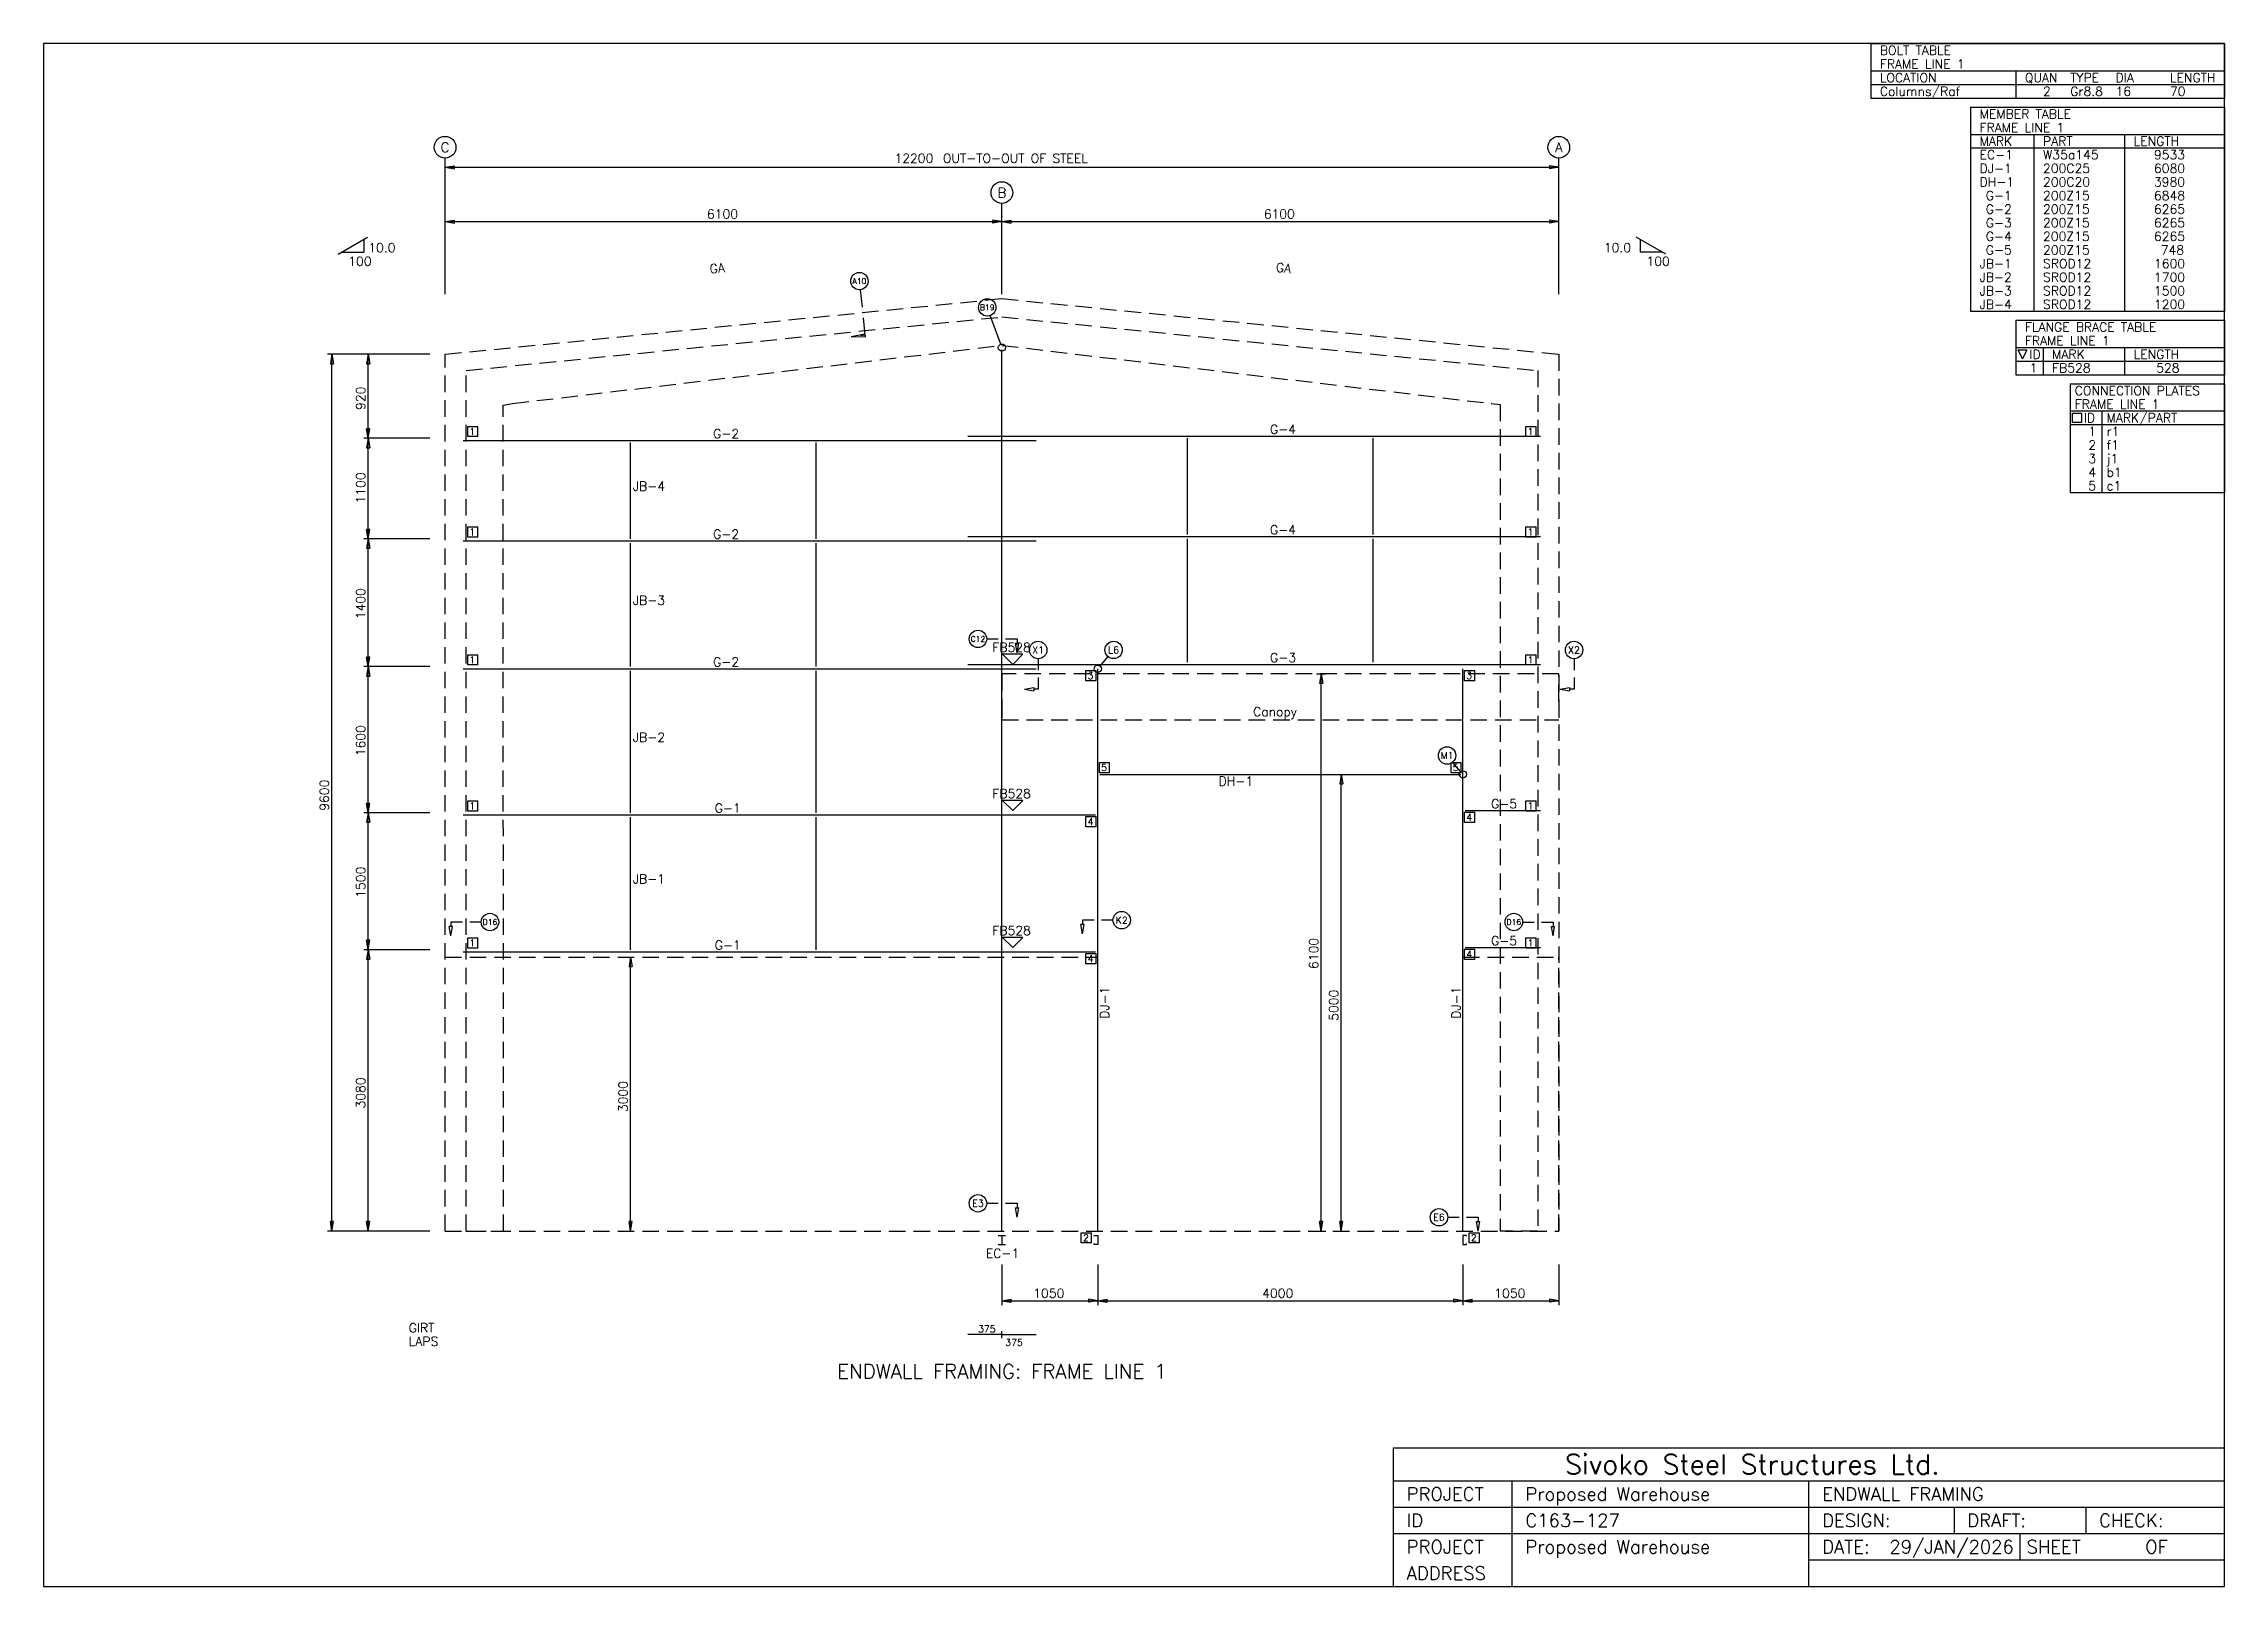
# Model space of a CAD drawing. Extents: x 0 to 23889, y 0 to 16893.
import ezdxf
from ezdxf.enums import TextEntityAlignment as Align

# ---------------------------------------------------------------- set-up
doc = ezdxf.new("R2010")
doc.units = 0
doc.linetypes.add('CONTIN', pattern=[0])
doc.linetypes.add('DASHED', pattern=[270.16, 180.59, -89.57])
doc.layers.get('0').update_dxf_attribs({"linetype": 'CONTIN'})
for name, color, linetype in [('1', 7, 'CONTIN'), ('10', 10, 'CONTIN'), ('11', 7, 'CONTIN'), ('12', 6, 'CONTIN'), ('13', 1, 'CONTIN'), ('14', 7, 'CONTIN'), ('15', 7, 'CONTIN'), ('2', 6, 'CONTIN'), ('22', 7, 'CONTIN'), ('26', 7, 'CONTIN'), ('3', 7, 'CONTIN'), ('4', 7, 'CONTIN'), ('5', 5, 'DASHED'), ('7', 7, 'CONTIN')]:
    doc.layers.add(name, color=color, linetype=linetype)
doc.styles.add('SIMPLEX', font='SIMPLEX')

# ---------------------------------------------------------------- blocks, each defined once
blk = doc.blocks.new('WCOL')
for p, q in [((-10.2, 0), (10.2, 0)), ((0, 0), (0, -25.4)), ((-10.2, -25.4), (10.2, -25.4))]:
    blk.add_line(p, q)
blk = doc.blocks.new('CCOL')
for p, q in [((10.2, 0), (0, 0)), ((0, 0), (0, -25.4)), ((10.2, -2.5), (10.2, 0)), ((0, -25.4), (10.2, -25.4)), ((10.2, -25.4), (10.2, -22.9))]:
    blk.add_line(p, q)
blk = doc.blocks.new('MARKER')
for p, q in [((25.4, 25.4), (-25.4, 25.4)), ((-25.4, 25.4), (0, 0)), ((0, 0), (25.4, 25.4))]:
    blk.add_line(p, q)
blk = doc.blocks.new('ARROW')
for p, q in [((0, 0), (-103, 17)), ((-103, 17), (-103, -17)), ((0, 0), (-103, -17))]:
    blk.add_line(p, q)
blk = doc.blocks.new('ARROWP')
for p, q in [((0, 0), (-103, 17)), ((-103, 17), (-103, -17)), ((0, 0), (-103, -17))]:
    blk.add_line(p, q)
blk = doc.blocks.new('CUTSEC')
at = {"layer": '7'}
for p, q in [((-167, 0), (-40, 0)), ((40, 0), (167, 0)), ((167, 0), (167, 48))]:
    blk.add_line(p, q, dxfattribs=at)
at = {"layer": '7', "rotation": 90}
blk.add_blockref('ARROWP', (167, 151), dxfattribs=at)
blk = doc.blocks.new('EW1FRM')
at = {"layer": '1'}
for p, q in [((200, 8656.16309), (6475.00049, 8656.16309)), ((2033.3335, 7580), (2033.3335, 8632.3252)), ((4066.66699, 7580), (4066.66699, 8632.3252)), ((5724.99951, 8703.83789), (12000, 8703.83789)), ((8133.33398, 7627.6748), (8133.33398, 8680)), ((10166.667, 7627.6748), (10166.667, 8680)), ((200, 7556.1626), (6475.00049, 7556.1626)), ((2033.3335, 6180), (2033.3335, 7532.3252)), ((4066.66699, 6180), (4066.66699, 7532.3252)), ((5724.99951, 7603.8374), (12000, 7603.8374)), ((8133.33398, 6227.67432), (8133.33398, 7580)), ((10166.667, 6227.67432), (10166.667, 7580)), ((200, 6156.1626), (6475.00049, 6156.1626)), ((2033.3335, 4580), (2033.3335, 6132.3252)), ((4066.66699, 4580), (4066.66699, 6132.3252)), ((5724.99951, 6203.83691), (12000, 6203.83691)), ((7150, 0), (7150, 6156.1626)), ((11150, 0), (11150, 6156.1626)), ((7173.8374, 5000), (11126.1621, 5000)), ((200, 4556.1626), (7126.1626, 4556.1626)), ((11173.8369, 4603.83691), (12000, 4603.83691)), ((2033.3335, 3080), (2033.3335, 4532.3252)), ((4066.66699, 3080), (4066.66699, 4532.3252)), ((200, 3056.16235), (7126.1626, 3056.16235)), ((11173.8369, 3103.8374), (12000, 3103.8374))]:
    blk.add_line(p, q, dxfattribs=at)
at = {"layer": '12'}
for p, q in [((0, 10257.6748), (0, 11747.5156)), ((12200, 10257.6748), (12200, 11747.5156)), ((6100, 10257.6748), (6100, 11250.9023)), ((-889.9317, 9600), (-1287.2227, 9600)), ((-166.8622, 9600), (-889.9317, 9600)), ((-842.25677, 9600), (-842.25677, 9600)), ((-166.8622, 8680), (-889.9317, 8680)), ((-842.2569, 8680), (-842.2569, 8680)), ((-842.25677, 8680), (-842.25677, 8680)), ((-166.8622, 7580), (-889.9317, 7580)), ((-842.2569, 7580), (-842.2569, 7580)), ((-842.25677, 7580), (-842.25677, 7580)), ((-166.8622, 6180), (-889.9317, 6180)), ((-842.2569, 6180), (-842.2569, 6180)), ((-842.25677, 6180), (-842.25677, 6180)), ((9547.29199, 6100), (9646.61426, 6100)), ((-166.8622, 4580), (-889.9317, 4580)), ((-842.2569, 4580), (-842.2569, 4580)), ((-842.25677, 4580), (-842.25677, 4580)), ((-166.8622, 3080), (-889.9317, 3080)), ((-842.2569, 3080), (-842.2569, 3080)), ((-842.25671, 3080), (-842.25671, 3080)), ((-889.9317, 0), (-1287.2227, 0)), ((-166.8622, 0), (-889.9317, 0)), ((-842.2569, 0), (-842.2569, 0)), ((9547.29199, 0), (9646.61426, 0))]:
    blk.add_line(p, q, dxfattribs=at)
at = {"layer": '13'}
for centre in [(0, 11866.7021), (12200, 11866.7021), (6100, 11370.0898)]:
    blk.add_circle(centre, 119.187294, dxfattribs=at)
at = {"layer": '2'}
for p, q in [((0, 11648.1924), (12200, 11648.1924)), ((0, 11052.2559), (12200, 11052.2559)), ((-1172.0641, 10694.6943), (-848.6441, 10881.4219)), ((-889.9317, 10857.584), (-889.9317, 10718.5313)), ((13372.0625, 10694.6943), (13048.6416, 10881.4219)), ((13089.9307, 10857.584), (13089.9307, 10718.5313)), ((-1130.7764, 10718.5313), (-889.9317, 10718.5313)), ((13330.7754, 10718.5313), (13089.9307, 10718.5313)), ((-1239.5479, 0), (-1239.5479, 9600)), ((-842.2569, 8680), (-842.25677, 9600)), ((-842.2569, 7580), (-842.25677, 8680)), ((-842.2569, 6180), (-842.25677, 7580)), ((-842.2569, 4580), (-842.25677, 6180)), ((9596.95313, 0), (9596.95313, 6100)), ((9818, 0), (9818, 5000)), ((-842.2569, 3080), (-842.25677, 4580)), ((-842.2569, 0), (-842.25671, 3080)), ((2033.3335, 0), (2033.3335, 3000)), ((6100, -366.50092), (6100, -811.46674)), ((7150, -366.50092), (7150, -811.46674)), ((7150, -366.50092), (7150, -811.46674)), ((11150, -366.50092), (11150, -811.46674)), ((11150, -366.50092), (11150, -811.46674)), ((12200, -366.50092), (12200, -811.46674)), ((6100, -763.79187), (7150, -763.79187)), ((7150, -763.79187), (11150, -763.79187)), ((11150, -763.79187), (12200, -763.79187)), ((6100, -1134.2656), (5724.99951, -1134.2656)), ((6100, -1171.5116), (6100, -1097.0197)), ((6100, -1171.5116), (6100, -1097.0197)), ((6100, -1134.2656), (6475.00049, -1134.2656))]:
    blk.add_line(p, q, dxfattribs=at)
at = {"layer": '3'}
for p, q in [((248.623032, 8698.62305), (248.623032, 8810.36133)), ((248.623032, 8810.36133), (360.361115, 8810.36133)), ((360.361115, 8698.62305), (248.623032, 8698.62305)), ((360.361115, 8698.62305), (360.361115, 8810.36133)), ((11839.6387, 8698.62305), (11839.6387, 8810.36133)), ((11839.6387, 8810.36133), (11951.377, 8810.36133)), ((11951.377, 8698.62305), (11839.6387, 8698.62305)), ((11951.377, 8698.62305), (11951.377, 8810.36133)), ((248.623032, 7598.62354), (248.623032, 7710.36084)), ((248.623032, 7710.36084), (360.361115, 7710.36084)), ((360.361115, 7598.62354), (360.361115, 7710.36084)), ((11839.6387, 7598.62354), (11839.6387, 7710.36084)), ((11839.6387, 7710.36084), (11951.377, 7710.36084)), ((11951.377, 7598.62354), (11951.377, 7710.36084)), ((360.361115, 7598.62354), (248.623032, 7598.62354)), ((11951.377, 7598.62354), (11839.6387, 7598.62354)), ((248.623032, 6198.62354), (248.623032, 6310.36084)), ((248.623032, 6310.36084), (360.361115, 6310.36084)), ((360.361115, 6198.62354), (360.361115, 6310.36084)), ((11839.6387, 6198.62354), (11839.6387, 6310.36084)), ((11839.6387, 6310.36084), (11951.377, 6310.36084)), ((11951.377, 6198.62354), (11951.377, 6310.36084)), ((360.361115, 6198.62354), (248.623032, 6198.62354)), ((7019.63818, 6025.80078), (7019.63818, 6137.53906)), ((7019.63818, 6137.53906), (7131.37646, 6137.53906)), ((7131.37646, 6025.80078), (7019.63818, 6025.80078)), ((7131.37646, 6025.80078), (7131.37646, 6137.53906)), ((11168.623, 6025.80078), (11168.623, 6137.53906)), ((11168.623, 6137.53906), (11280.3613, 6137.53906)), ((11280.3613, 6025.80078), (11168.623, 6025.80078)), ((11280.3613, 6025.80078), (11280.3613, 6137.53906)), ((11951.377, 6198.62354), (11839.6387, 6198.62354)), ((7168.62256, 5018.62354), (7168.62256, 5130.36133)), ((7168.62256, 5130.36133), (7280.36084, 5130.36133)), ((7280.36084, 5018.62354), (7168.62256, 5018.62354)), ((7280.36084, 5018.62354), (7280.36084, 5130.36133)), ((11019.6387, 5018.62354), (11019.6387, 5130.36133)), ((11019.6387, 5130.36133), (11131.377, 5130.36133)), ((11131.377, 5018.62354), (11019.6387, 5018.62354)), ((11131.377, 5018.62354), (11131.377, 5130.36133)), ((248.623032, 4598.62305), (248.623032, 4710.36084)), ((248.623032, 4710.36084), (360.361115, 4710.36084)), ((360.361115, 4598.62305), (248.623032, 4598.62305)), ((360.361115, 4598.62305), (360.361115, 4710.36084)), ((11168.623, 4473.47607), (11168.623, 4585.21387)), ((11168.623, 4585.21387), (11280.3613, 4585.21387)), ((11280.3613, 4473.47607), (11280.3613, 4585.21387)), ((11839.6387, 4598.62305), (11839.6387, 4710.36084)), ((11839.6387, 4710.36084), (11951.377, 4710.36084)), ((11951.377, 4598.62305), (11839.6387, 4598.62305)), ((11951.377, 4598.62305), (11951.377, 4710.36084)), ((7019.63818, 4425.80127), (7019.63818, 4537.53906)), ((7019.63818, 4537.53906), (7131.37646, 4537.53906)), ((7131.37646, 4425.80127), (7019.63818, 4425.80127)), ((7131.37646, 4425.80127), (7131.37646, 4537.53906)), ((11280.3613, 4473.47607), (11168.623, 4473.47607)), ((248.623032, 3098.6228), (248.623032, 3210.36084)), ((248.623032, 3210.36084), (360.361115, 3210.36084)), ((360.361115, 3098.6228), (360.361115, 3210.36084)), ((11839.6387, 3098.6228), (11839.6387, 3210.36084)), ((11839.6387, 3210.36084), (11951.377, 3210.36084)), ((11951.377, 3098.6228), (11951.377, 3210.36084)), ((360.361115, 3098.6228), (248.623032, 3098.6228)), ((7019.63818, 2925.80151), (7019.63818, 3037.53955)), ((7019.63818, 3037.53955), (7131.37646, 3037.53955)), ((7131.37646, 2925.80151), (7019.63818, 2925.80151)), ((7131.37646, 2925.80151), (7131.37646, 3037.53955)), ((11168.623, 2973.47607), (11168.623, 3085.2146)), ((11168.623, 3085.2146), (11280.3613, 3085.2146)), ((11280.3613, 2973.47607), (11168.623, 2973.47607)), ((11280.3613, 2973.47607), (11280.3613, 3085.2146)), ((11951.377, 3098.6228), (11839.6387, 3098.6228)), ((6969.97754, -130.3611), (6969.97754, -18.623011)), ((6969.97754, -18.623011), (7081.71582, -18.623011)), ((7081.71582, -130.3611), (6969.97754, -130.3611)), ((7081.71582, -130.3611), (7081.71582, -18.623011)), ((11218.2842, -130.3611), (11218.2842, -18.623011)), ((11218.2842, -18.623011), (11330.0225, -18.623011)), ((11330.0225, -130.3611), (11218.2842, -130.3611)), ((11330.0225, -130.3611), (11330.0225, -18.623011))]:
    blk.add_line(p, q, dxfattribs=at)
at = {"layer": '4'}
blk.add_line((6100, 0), (6100, 9649.06055), dxfattribs=at)
at = {"layer": '5'}
for p, q in [((0, 9600), (6100, 10210)), ((6100, 10210), (12200, 9600)), ((229.999939, 9422.00195), (6100, 10009.002)), ((6100, 10009.002), (11970, 9422.00195)), ((0, 0), (0, 9600)), ((738.599976, 9060.2998), (6099.3999, 9697.7998)), ((6099.3999, 9697.7998), (11461.4004, 9060.2998)), ((12200, 9600), (12200, 0)), ((230.000015, 0), (229.999939, 9422.00195)), ((11970, 9422.00195), (11970, 0)), ((635.799988, 9044.2998), (738.599976, 9060.2998)), ((641, 0), (635.799988, 9044.2998)), ((738.599976, 9060.2998), (738.599976, 9060.2998)), ((11461.4004, 9060.2998), (11461.2002, 9060.2998)), ((11461.2002, 9060.2998), (11559, 9049.2998)), ((11559, 9049.2998), (11559, 0)), ((6100, 6100), (6100, 5800)), ((12200, 6100), (6100, 6100)), ((12200, 5800), (12200, 6100)), ((6100, 5800), (6100, 5596.7998)), ((12200, 5800), (12200, 5596.7998)), ((6100, 5596.7998), (12200, 5596.7998)), ((0, 0), (0, 3000)), ((0, 3000), (7150, 3000)), ((11150, 3000), (12200, 3000)), ((12200, 0), (12200, 3000)), ((0, 0), (12200, 0)), ((230.000015, 0), (641, 0)), ((11970, 0), (11559, 0))]:
    blk.add_line(p, q, dxfattribs=at)
at = {"layer": '7'}
for p, q in [((6086.4126, 9710.23145), (5972.28271, 10023.834)), ((7175.53809, 6186.59668), (7262.36523, 6290.07178)), ((11124.4639, 5030.43555), (11037.6406, 5133.91504))]:
    blk.add_line(p, q, dxfattribs=at)
for centre, radius in [((4539.06445, 10401.2734), 95.349831), ((5939.67383, 10113.4346), 95.349831), ((6100, 9672.89746), 39.729095), ((5837.78809, 6483.37109), 95.349831), ((6497.29102, 6362.21191), 95.349831), ((7323.65674, 6363.11377), 95.349831), ((12367.291, 6362.21191), 95.349831), ((7150, 6156.1626), 39.729095), ((10976.3535, 5206.95947), 95.349831), ((11150, 5000), 39.729095), ((492.212006, 3383.37061), 95.349831), ((7412.21191, 3403.79175), 95.349831), ((11707.7881, 3383.37061), 95.349831), ((5837.78809, 303.370575), 95.349831), ((10887.7881, 150.970566), 95.349831)]:
    blk.add_circle(centre, radius, dxfattribs=at)
at = {"layer": '10', "yscale": 3.91034392, "zscale": 3.91034392}
for name, p, xscale in [('WCOL', (6100, -47.674915), 3.91034392), ('CCOL', (7150, -47.674915), -3.9103439), ('CCOL', (11150, -47.674915), 3.91034392)]:
    blk.add_blockref(name, p, dxfattribs=dict(at, xscale=xscale))
at = {"layer": '2'}
for p, rotation in [((0, 11648.1924), 180), ((0, 11052.2559), 180), ((6100, 11052.2559), 180), ((-1239.5479, 9600), 90), ((-842.25677, 9600), 90), ((-842.2569, 8680), 270), ((-842.25677, 8680), 90), ((-842.2569, 7580), 270), ((-842.25677, 7580), 90), ((-842.2569, 6180), 270), ((-842.25677, 6180), 90), ((9596.95313, 6100), 90), ((9818, 5000), 90), ((-842.2569, 4580), 270), ((-842.25677, 4580), 90), ((-842.2569, 3080), 270), ((-842.25671, 3080), 90), ((2033.3335, 3000), 90), ((-1239.5479, 0), 270), ((-842.2569, 0), 270), ((2033.3335, 0), 270), ((9596.95313, 0), 270), ((9818, 0), 270), ((6100, -763.79187), 180), ((7150, -763.79187), 180), ((11150, -763.79187), 180)]:
    blk.add_blockref('ARROW', p, dxfattribs=dict(at, rotation=rotation))
for p in [(12200, 11648.1924), (6100, 11052.2559), (12200, 11052.2559), (7150, -763.79187), (11150, -763.79187), (12200, -763.79187)]:
    blk.add_blockref('ARROW', p, dxfattribs=at)
at = {"layer": '3', "xscale": 4.39913704, "yscale": 4.39913704, "zscale": 4.39913704}
for p in [(6219.18701, 6203.83691), (6219.18701, 4603.83691), (6219.18701, 3103.8374)]:
    blk.add_blockref('MARKER', p, dxfattribs=at)
at = {"layer": '7', "xscale": 1.5, "yscale": -1, "zscale": -1, "rotation": -84.289}
blk.add_blockref('CUTSEC', (4573.46582, 10057.3467), dxfattribs=at)
at = {"layer": '7', "yscale": -1, "zscale": -1}
for p in [(6100, 6483.37109), (11970, 3383.37061), (6100, 303.370575), (11150, 150.970566)]:
    blk.add_blockref('CUTSEC', p, dxfattribs=at)
at = {"layer": '7', "yscale": -1, "zscale": -1, "rotation": -90}
for p in [(6497.29102, 6100), (12367.291, 6100)]:
    blk.add_blockref('CUTSEC', p, dxfattribs=at)
at = {"layer": '7', "xscale": -1, "yscale": -1, "zscale": -1}
for p in [(229.999985, 3383.37061), (7150, 3403.79175)]:
    blk.add_blockref('CUTSEC', p, dxfattribs=at)
at = {"layer": '11', "style": 'SIMPLEX'}
for s, height, p in [('12200', 99.3227387, (4923.02588, 11695.8672)), ('6100', 99.3227387, (2868.73608, 11085.3633)), ('6100', 99.3227387, (8968.73633, 11085.3633)), ('10.0', 99.3227387, (-840.27032, 10718.5313)), ('10.0', 99.3227387, (12692.6396, 10718.5313)), ('100', 99.3227387, (-1060.0154, 10569.5479)), ('100', 99.3227387, (13160.6914, 10569.5479)), ('1050', 99.3227387, (6443.73584, -730.68427)), ('4000', 99.3227387, (8951.35449, -730.68427)), ('1050', 99.3227387, (11493.7363, -730.68427)), ('375', 74.4920578, (5839.27832, -1109.4349)), ('375', 74.4920578, (6137.24609, -1258.4191))]:
    blk.add_text(s, height=height, dxfattribs=at).set_placement(p)
for s, p in [('920', (-875.3645, 8991.0166)), ('1100', (-875.3645, 7966.11768)), ('1400', (-875.3645, 6698.73584)), ('1600', (-875.3645, 5198.73584)), ('9600', (-1272.655, 4601.35449)), ('1500', (-875.3645, 3648.7356)), ('6100', (9563.8457, 2868.73608)), ('5000', (9784.89258, 2301.35474)), ('3080', (-875.36438, 1341.35449)), ('3000', (2000.22595, 1301.35449))]:
    blk.add_text(s, height=99.3227387, rotation=90, dxfattribs=at).set_placement(p)
at = {"layer": '13', "style": 'SIMPLEX'}
for s, p in [('C', (0, 11813.0684)), ('A', (12200, 11813.0684)), ('B', (6100, 11316.4561))]:
    blk.add_text(s, height=107.268562, dxfattribs=at).set_placement(p, align=Align.CENTER)
at = {"layer": '15', "style": 'SIMPLEX'}
blk.add_text(' OUT-TO-OUT OF STEEL', height=99.3227387, dxfattribs=at).set_placement((5384.87598, 11695.8672))
blk.add_text('ENDWALL FRAMING: FRAME LINE 1', height=158.916382, dxfattribs=at).set_placement((6100, -1615.9808), align=Align.CENTER)
at = {"layer": '2', "style": 'SIMPLEX'}
for s, p in [('GIRT', (-397.29095, -1109.4349)), ('LAPS', (-397.29095, -1258.4189))]:
    blk.add_text(s, height=99.3227387, dxfattribs=at).set_placement(p)
at = {"layer": '3', "style": 'SIMPLEX'}
for s, rotation, p in [('GA', 5.711, (2904.19019, 10484.6113)), ('GA', -5.711, (9098.15039, 10504.377)), ('DJ-1', 90, (7274.1543, 2323.70215)), ('DJ-1', 90, (11125.1699, 2323.70215))]:
    blk.add_text(s, height=99.3227387, rotation=rotation, dxfattribs=at).set_placement(p)
for s, height, p in [('1', 74.492058, (267.246033, 8717.24609)), (' G-2', 99.3227387, (2868.73608, 8680.99414)), (' G-4', 99.3227387, (8968.73633, 8728.66895)), ('1', 74.492058, (11858.2617, 8717.24609)), ('JB-4', 99.3227387, (2057.1709, 8106.1626)), ('1', 74.492058, (267.246033, 7617.24561)), (' G-2', 99.3227387, (2868.73608, 7580.99414)), (' G-4', 99.3227387, (8968.73633, 7628.66797)), ('1', 74.492058, (11858.2617, 7617.24561)), ('JB-3', 99.3227387, (2057.1709, 6856.1626)), ('1', 74.492058, (267.246033, 6217.24609)), (' G-2', 99.3227387, (2868.73608, 6180.99316)), ('FB528', 99.3227387, (5995.71094, 6340.40576)), (' G-3', 99.3227387, (8968.73633, 6228.66797)), ('1', 74.492058, (11858.2617, 6217.24609)), ('3', 74.492058, (7038.26172, 6044.42432)), ('3', 74.492058, (11187.2461, 6044.42432)), ('Canopy', 99.3227387, (8852.03223, 5636.5293)), ('JB-2', 99.3227387, (2057.1709, 5356.1626)), ('5', 74.492058, (7187.24561, 5037.24609)), ('5', 74.492058, (11038.2617, 5037.24609)), ('FB528', 99.3227387, (5995.71094, 4740.40576)), ('DH-1', 99.3227387, (8473.70215, 4875.84668)), ('1', 74.492058, (267.246033, 4617.24609)), (' G-1', 99.3227387, (2886.11768, 4580.99316)), ('4', 74.492058, (11187.2461, 4492.09912)), (' G-5', 99.3227387, (11390.6553, 4628.66797)), ('1', 74.492058, (11858.2617, 4617.24609)), ('4', 74.492058, (7038.26172, 4444.42432)), ('JB-1', 99.3227387, (2057.1709, 3806.1626)), ('1', 74.492058, (267.246033, 3117.24585)), (' G-1', 99.3227387, (2886.11768, 3080.99316)), ('FB528', 99.3227387, (5995.71094, 3240.40649)), (' G-5', 99.3227387, (11390.6553, 3128.66821)), ('1', 74.492058, (11858.2617, 3117.24585)), ('4', 74.492058, (7038.26172, 2944.42456)), ('4', 74.492058, (11187.2461, 2992.09961)), ('EC-1', 99.3227387, (5923.70264, -293.9953)), ('2', 74.492058, (6988.6001, -111.73808)), ('2', 74.492058, (11236.9072, -111.73808))]:
    blk.add_text(s, height=height, dxfattribs=at).set_placement(p)
at = {"layer": '7', "style": 'SIMPLEX'}
for s, height, p in [('A10', 61.0238914, (4539.06445, 10401.2734)), ('B19', 61.0238914, (5939.67383, 10113.4346)), ('C12', 61.0238914, (5837.78809, 6483.37109)), ('X1', 76.2798615, (6497.29102, 6362.21191)), ('L6', 76.2798615, (7323.65674, 6363.11377)), ('X2', 76.2798615, (12367.291, 6362.21191)), ('M1', 76.2798615, (10976.3535, 5206.95947)), ('D16', 61.0238914, (492.212006, 3383.37061)), ('K2', 76.2798615, (7412.21191, 3403.79175)), ('D16', 61.0238914, (11707.7881, 3383.37061)), ('E3', 76.2798615, (5837.78809, 303.370575)), ('E6', 76.2798615, (10887.7881, 150.970566))]:
    blk.add_text(s, height=height, dxfattribs=at).set_placement(p, align=Align.MIDDLE_CENTER)
blk = doc.blocks.new('EW1TBL')
for p, q in [((-2781.0369, 0), (0, 0)), ((-2781.0369, 0), (-2781.0369, -2234.7617)), ((0, 0), (0, -2234.7617)), ((-2781.0369, -297.96823), (0, -297.96823)), ((-2781.0369, -297.96823), (-2781.0369, -446.95233)), ((-2781.0369, -446.95233), (-2781.0369, -2234.7617)), ((-2781.0369, -446.95233), (0, -446.95233)), ((-2085.7776, -297.96823), (-2085.7776, -446.95233)), ((-2085.7776, -446.95233), (-2085.7776, -2234.7617)), ((-1092.5503, -297.96823), (-1092.5503, -446.95233)), ((-1092.5503, -446.95233), (-1092.5503, -2234.7617)), ((-2781.0369, -2234.7617), (0, -2234.7617))]:
    blk.add_line(p, q)
at = {"layer": '14', "style": 'SIMPLEX'}
for s, height, p in [('MEMBER TABLE', 99.3227387, (-2681.7139, -124.15342)), ('FRAME LINE 1', 99.3227387, (-2681.7139, -273.13754)), ('MARK', 99.322739, (-2681.7139, -422.12161)), ('PART', 99.322739, (-1986.4548, -422.12161)), ('LENGTH', 99.322739, (-993.22766, -422.12161))]:
    blk.add_text(s, height=height, dxfattribs=at).set_placement(p)
at = {"layer": '26', "style": 'SIMPLEX'}
for s, p in [('EC-1', (-2681.7139, -571.10571)), ('W35a145', (-1986.4548, -571.10571)), ('   9533', (-993.22766, -571.10571)), ('DJ-1', (-2681.7139, -720.08984)), ('200C25', (-1986.4548, -720.08984)), ('   6080', (-993.22766, -720.08984)), ('DH-1', (-2681.7139, -869.07397)), (' G-1', (-2681.7139, -1018.0581)), ('200C20', (-1986.4548, -869.07397)), ('200Z15', (-1986.4548, -1018.0581)), ('   3980', (-993.22766, -869.07397)), ('   6848', (-993.22766, -1018.0581)), (' G-2', (-2681.7139, -1167.0422)), ('200Z15', (-1986.4548, -1167.0422)), ('   6265', (-993.22766, -1167.0422)), (' G-3', (-2681.7139, -1316.0264)), (' G-4', (-2681.7139, -1465.0105)), ('200Z15', (-1986.4548, -1316.0264)), ('200Z15', (-1986.4548, -1465.0105)), ('   6265', (-993.22766, -1316.0264)), ('   6265', (-993.22766, -1465.0105)), ('JB-1', (-2681.7139, -1762.9786)), (' G-5', (-2681.7139, -1613.9945)), ('200Z15', (-1986.4548, -1613.9945)), ('SROD12', (-1986.4548, -1762.9786)), ('   1600', (-993.22766, -1762.9786)), ('    748', (-993.22766, -1613.9945)), ('JB-2', (-2681.7139, -1911.9628)), ('SROD12', (-1986.4548, -1911.9628)), ('   1700', (-993.22766, -1911.9628)), ('JB-3', (-2681.7139, -2060.9468)), ('JB-4', (-2681.7139, -2209.9309)), ('SROD12', (-1986.4548, -2060.9468)), ('SROD12', (-1986.4548, -2209.9309)), ('   1500', (-993.22766, -2060.9468)), ('   1200', (-993.22766, -2209.9309))]:
    blk.add_text(s, height=99.322739, dxfattribs=at).set_placement(p)
blk = doc.blocks.new('EW1BLT')
for p, q in [((-3873.5869, 0), (0, 0)), ((-3873.5869, 0), (-3873.5869, -595.93646)), ((0, 0), (0, -595.93646)), ((-3873.5869, -297.96823), (0, -297.96823)), ((-3873.5869, -446.95233), (0, -446.95233)), ((-2284.4229, -297.96823), (-2284.4229, -446.95233)), ((-2284.4229, -446.95233), (-2284.4229, -595.93646)), ((-3873.5869, -595.93646), (0, -595.93646))]:
    blk.add_line(p, q)
at = {"layer": '14', "style": 'SIMPLEX'}
for s, height, p in [('BOLT TABLE', 99.322739, (-3774.2639, -124.15342)), ('FRAME LINE 1', 99.3227387, (-3774.2639, -273.13754)), ('LOCATION', 99.322739, (-3774.2639, -422.12161)), ('QUAN', 99.322739, (-2185.1001, -422.12161)), ('TYPE', 99.322739, (-1688.4865, -422.12161)), ('DIA', 99.322739, (-1191.8729, -422.12161)), ('LENGTH', 99.322739, (-595.9364, -422.12161))]:
    blk.add_text(s, height=height, dxfattribs=at).set_placement(p)
at = {"layer": '26', "style": 'SIMPLEX'}
for s, height, p in [('Columns/Raf', 99.3227387, (-3774.2639, -571.10571)), ('2', 99.32274, (-1986.4548, -571.10571)), ('Gr8.8', 99.322739, (-1688.4865, -571.10571)), ('16', 99.322739, (-1191.8729, -571.10571)), ('70', 99.322739, (-595.9364, -571.10571))]:
    blk.add_text(s, height=height, dxfattribs=at).set_placement(p)
blk = doc.blocks.new('EW1CLT')
for p, q in [((-1688.4866, 0), (0, 0)), ((-1688.4866, 0), (-1688.4866, -1191.8729)), ((0, 0), (0, -1191.8729)), ((-1688.4866, -297.96823), (0, -297.96823)), ((-1688.4866, -446.95233), (0, -446.95233)), ((-1340.8571, -297.96823), (-1340.8571, -1191.8729)), ((-1688.4866, -1191.8729), (0, -1191.8729))]:
    blk.add_line(p, q)
at = {"layer": '14'}
for p, q in [((-1663.656, -322.79889), (-1564.3333, -322.79889)), ((-1663.656, -422.12161), (-1663.656, -322.79889)), ((-1564.3333, -422.12161), (-1663.656, -422.12161)), ((-1564.3333, -322.79889), (-1564.3333, -422.12161))]:
    blk.add_line(p, q, dxfattribs=at)
at = {"layer": '14', "style": 'SIMPLEX'}
for s, height, p in [('CONNECTION PLATES', 99.3227387, (-1638.8253, -124.15342)), ('FRAME LINE 1', 99.3227387, (-1638.8253, -273.13754)), ('ID', 99.322739, (-1539.5026, -422.12161)), ('MARK/PART', 99.322739, (-1291.1957, -422.12161))]:
    blk.add_text(s, height=height, dxfattribs=at).set_placement(p)
at = {"layer": '26', "style": 'SIMPLEX'}
for s, height, p in [('1', 99.32274, (-1489.8412, -571.10571)), ('r1', 99.322739, (-1291.1957, -571.10571)), ('2', 99.32274, (-1489.8412, -720.08984)), ('f1', 99.322739, (-1291.1957, -720.08984)), ('3', 99.32274, (-1489.8412, -869.07397)), ('4', 99.32274, (-1489.8412, -1018.0581)), ('j1', 99.322739, (-1291.1957, -869.07397)), ('b1', 99.322739, (-1291.1957, -1018.0581)), ('5', 99.32274, (-1489.8412, -1167.0422)), ('c1', 99.322739, (-1291.1957, -1167.0422))]:
    blk.add_text(s, height=height, dxfattribs=at).set_placement(p)
blk = doc.blocks.new('EW1BRACE')
for p, q in [((-2284.4229, 0), (-2284.4229, -595.93646)), ((-2284.4229, 0), (0, 0)), ((0, 0), (0, -595.93646)), ((-2284.4229, -297.96823), (0, -297.96823)), ((-2284.4229, -446.95233), (0, -446.95233)), ((-1986.4548, -297.96823), (-1986.4548, -595.93646)), ((-1092.55, -297.96823), (-1092.55, -595.93646)), ((-2284.4229, -595.93646), (0, -595.93646))]:
    blk.add_line(p, q)
at = {"layer": '14'}
for p, q in [((-2209.9309, -422.12161), (-2259.5923, -322.79889)), ((-2259.5923, -322.79889), (-2160.2698, -322.79889)), ((-2209.9309, -422.12161), (-2160.2698, -322.79889))]:
    blk.add_line(p, q, dxfattribs=at)
at = {"layer": '14', "style": 'SIMPLEX'}
for s, height, p in [('FLANGE BRACE TABLE', 99.3227387, (-2185.1001, -124.15342)), ('FRAME LINE 1', 99.3227387, (-2185.1001, -273.13754)), ('ID', 99.322739, (-2135.4387, -422.12161)), ('MARK', 99.322739, (-1887.1318, -422.12161)), ('LENGTH', 99.322739, (-993.22736, -422.12161))]:
    blk.add_text(s, height=height, dxfattribs=at).set_placement(p)
at = {"layer": '26', "style": 'SIMPLEX'}
for s, height, p in [('1', 99.32274, (-2135.4387, -571.10571)), ('FB528', 99.322739, (-1887.1318, -571.10571)), ('    528', 99.322739, (-1042.8887, -571.10571))]:
    blk.add_text(s, height=height, dxfattribs=at).set_placement(p)

msp = doc.modelspace()

# ---------------------------------------------------------------- linework, layer by layer
for p, q in [((14787.0723, 0), (14787.0723, 1516.92908)), ((14787.0723, 1516.92908), (23888.6465, 1516.92908)), ((23888.6465, 0), (23888.6465, 1516.92908)), ((14787.0723, 1155.75549), (23888.6465, 1155.75549)), ((16087.2979, 0), (16087.2979, 1155.75549)), ((19337.8594, 0), (19337.8594, 1155.75549)), ((14787.0723, 866.81665), (23888.6465, 866.81665)), ((20927.0234, 866.81665), (20927.0234, 577.877747)), ((22371.7188, 866.81665), (22371.7188, 577.877747)), ((14787.0723, 577.877747), (23888.6465, 577.877747)), ((21649.3711, 577.877747), (21649.3711, 288.938873)), ((19337.8594, 288.938873), (23888.6465, 288.938873)), ((14787.0723, 0), (23888.6465, 0))]:
    msp.add_line(p, q)
at = {"layer": '22'}
for p, q in [((23888.6465, 16892.6855), (0, 16892.6855)), ((0, 16892.6855), (0, 0)), ((23888.6465, 0), (23888.6465, 16892.6855)), ((0, 0), (23888.6465, 0))]:
    msp.add_line(p, q, dxfattribs=at)

# ---------------------------------------------------------------- block references
for name, p in [('EW1BLT', (23888.6465, 16892.6855)), ('EW1TBL', (23888.6465, 16197.4268)), ('EW1FRM', (4397.35303, 3891.08032)), ('EW1BRACE', (23888.6465, 13863.3438)), ('EW1CLT', (23888.6465, 13168.0859))]:
    msp.add_blockref(name, p)

# ---------------------------------------------------------------- texts
at = {"layer": '14', "style": 'SIMPLEX'}
for s, height, p in [('Sivoko Steel Structures Ltd.', 216.704163, (16665.1758, 1227.99023)), ('PROJECT', 144.469437, (14931.541, 939.051392)), ('Proposed Warehouse', 144.469437, (16231.7666, 939.051392)), ('ENDWALL FRAMING', 144.469437, (19482.3301, 939.051392)), ('ID', 144.469437, (14931.541, 650.112488)), ('C163-127', 144.469437, (16231.7666, 650.112488)), ('DESIGN:', 144.469437, (19482.3301, 650.112488)), ('DRAFT:', 144.469437, (21071.4941, 650.112488)), ('CHECK:', 144.469437, (22516.1875, 650.112488)), ('PROJECT', 144.469437, (14931.541, 361.173553)), ('Proposed Warehouse', 144.469437, (16231.7666, 361.173553)), ('DATE:', 144.469437, (19482.3301, 361.173553)), ('29/JAN/2026', 144.469437, (20219.123, 361.173553)), ('SHEET', 144.469437, (21721.6055, 361.173553)), ('OF', 144.469437, (23021.8301, 361.173553)), ('ADDRESS', 144.469437, (14931.541, 72.234718))]:
    msp.add_text(s, height=height, dxfattribs=at).set_placement(p)

doc.saveas('drawing.dxf')
